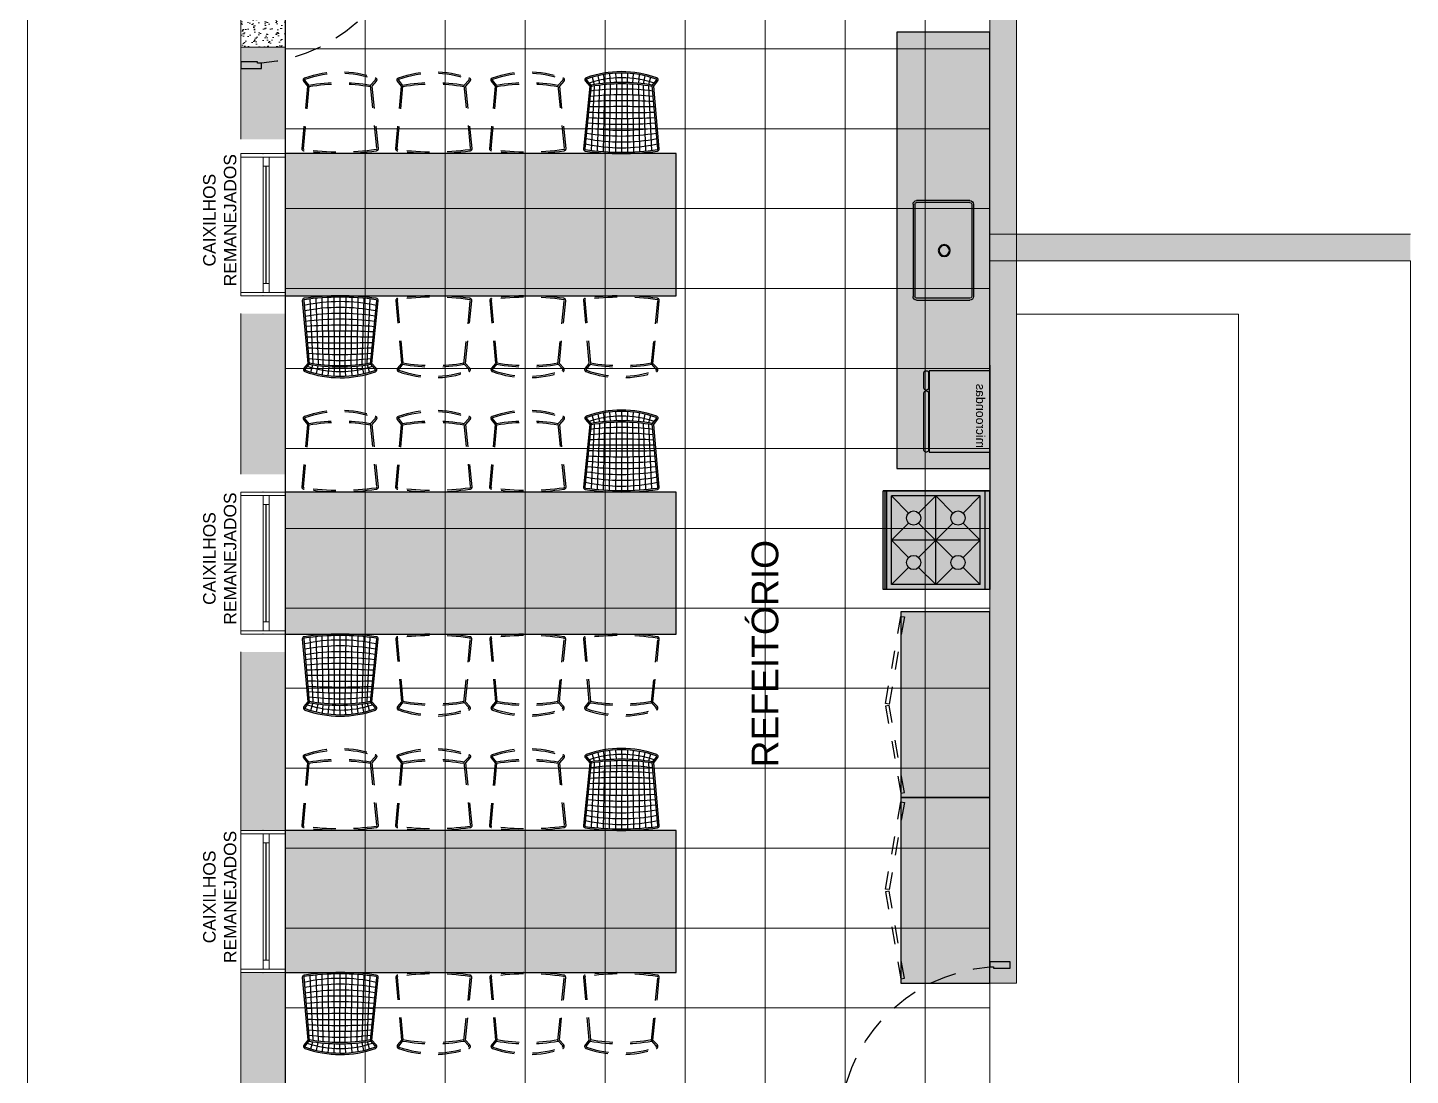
# Model space of a CAD drawing. Header units: metres. Extents: x 512 to 829, y -209 to 245.
# Drawn here: x 805.48 to 813.26, y -92.53 to -86.63 of the extents above; entities that cross this region are included whole.
import ezdxf

# ---------------------------------------------------------------- set-up
doc = ezdxf.new("R2010")
doc.units = ezdxf.units.M
doc.header["$LTSCALE"] = 0.508
doc.set_wipeout_variables(frame=1)
doc.header["$PDSIZE"] = -2
for name, pattern in [('DASHED2', [0.375, 0.25, -0.125]), ('HIDDEN', [0.375, 0.25, -0.125]), ('HIDDEN2', [0.1875, 0.125, -0.0625])]:
    doc.linetypes.add(name, pattern=pattern)
doc.layers.get('0').update_dxf_attribs({"lineweight": 15})
for name, color, linetype in [('ARQ-BANCADA', 2, 'Continuous'), ('ARQ-LOUÇA', 1, 'Continuous'), ('CAIXILHOS', 2, 'Continuous'), ('CI-COTAS', 160, 'Continuous'), ('MB-ARQ-MOBILIÁRIO 02', 2, 'Continuous'), ('MB-ARQ-MOBILIÁRIO-CADEIRAS', 7, 'Continuous'), ('MB-ARQ-MOBILIÁRIO-EQUIPAMENTO', 21, 'Continuous'), ('MB-ARQ-MOBILIÁRIO-EQUIPAMENTO-HATCH', 253, 'Continuous'), ('MB-ARQ-MOBILIÁRIO-PROJEÇÃO', 1, 'HIDDEN2'), ('MB-ARQ-MOBILIÁRIO-TEXTO', 250, 'Continuous'), ('MB-ARQ-MOBILIÁRIO-TEXTO 1', 1, 'Continuous'), ('MB-ARQ-PORTA-PROJEÇÃO ABERTURA', 1, 'HIDDEN'), ('MB-ARQ-SANITÁRIO-HATCH', 255, 'Continuous'), ('MB-ARQ-SANITÁRIO-LOUÇA EXISTENTE', 21, 'Continuous'), ('MB-ARQ-SANITÁRIO-PORTA', 2, 'Continuous'), ('Piso', 4, 'Continuous')]:
    doc.layers.add(name, color=color, linetype=linetype)
for name, color, linetype, lineweight in [('ARQ-HATCH', 7, 'Continuous', 15), ('Hachura', 251, 'Continuous', 0), ('None', 7, 'Continuous', 5), ('NãoImprimir', 7, 'Continuous', 5), ('Peitoris', 2, 'Continuous', 5), ('Telhado-Princ', 7, 'Continuous', 5), ('TEXTO', 7, 'Continuous', 15)]:
    doc.layers.add(name, color=color, linetype=linetype, lineweight=lineweight)
doc.layers.add('MB-ARQ-MOBILIÁRIO-BP BRANCO', color=7, linetype='Continuous', true_color=0xebece5)
doc.layers.add('MB-ARQ-MOBILIÁRIO-CADEIRAS-05', color=7, linetype='Continuous', true_color=0x273c7a)
doc.styles.add('Arial', font='arial.ttf')
doc.styles.add('MB', font='arial.ttf')

# ---------------------------------------------------------------- blocks, each defined once
blk = doc.blocks.new('FOGÃO')
at = {"layer": 'ARQ-HATCH', "linetype": 'Continuous', "lineweight": 0}
h = blk.add_hatch(color=0, dxfattribs=at)
h.dxf.hatch_style = 1
h.paths.add_polyline_path([(0, 0.2775), (0.6, 0.2775), (0.6, -0.2775), (0, -0.2775)])
at = {"layer": 'ARQ-LOUÇA'}
for p, q in [((0, 0.2775), (0, -0.2775)), ((0, 0.2775), (0.6, 0.2775)), ((0.025, 0.2775), (0.025, -0.2775)), ((0.0536, 0.25), (0.1503, 0.1533)), ((0.0536, 0.25), (0.5536, 0.25)), ((0.0536, 0.25), (0.0536, -0.25)), ((0.2069, 0.1533), (0.3036, 0.25)), ((0.3036, 0.25), (0.4003, 0.1533)), ((0.3036, 0.25), (0.3036, -0.25)), ((0.4569, 0.1533), (0.5536, 0.25)), ((0.5536, 0.25), (0.5536, -0.25)), ((0.5786, 0.2775), (0.5786, -0.2775)), ((0.5886, 0.2775), (0.5886, -0.2775)), ((0.6, 0.2775), (0.6, -0.2775)), ((0.0536, 0), (0.1503, 0.0967)), ((0.2069, -0.0967), (0.4003, 0.0967)), ((0.2069, 0.0967), (0.4003, -0.0967)), ((0.4569, 0.0967), (0.5536, 0)), ((0.1503, -0.0967), (0.0536, 0)), ((0.0536, 0), (0.5536, 0)), ((0.5536, 0), (0.4569, -0.0967)), ((0.0536, -0.25), (0.1503, -0.1533)), ((0.3036, -0.25), (0.2069, -0.1533)), ((0.4003, -0.1533), (0.3036, -0.25)), ((0.4569, -0.1533), (0.5536, -0.25)), ((0, -0.2775), (0.6, -0.2775)), ((0.0536, -0.25), (0.5536, -0.25))]:
    blk.add_line(p, q, dxfattribs=at)
blk.add_lwpolyline([(0, 0.2775), (0.6, 0.2775), (0.6, -0.2775), (0, -0.2775)], close=True, dxfattribs=at)
for centre in [(0.1786, 0.125), (0.4286, 0.125), (0.1786, -0.125), (0.4286, -0.125)]:
    blk.add_circle(centre, 0.04, dxfattribs=at)
blk = doc.blocks.new('microondas_pl')
at = {"layer": 'MB-ARQ-MOBILIÁRIO-EQUIPAMENTO-HATCH'}
h = blk.add_hatch(color=256, dxfattribs=at)
h.paths.add_polyline_path([(0, -0.34), (0, 0), (0.458, 0), (0.458, -0.34)])
edge = h.paths.add_edge_path()
edge.add_arc((0.3344, -0.355), 0.01, 360, 450)
edge.add_line((0.3344, -0.345), (0.01, -0.345))
edge.add_arc((0.01, -0.355), 0.01, 90, 180)
edge.add_line((0, -0.355), (0, -0.36))
edge.add_arc((0.01, -0.36), 0.01, 180, 270)
edge.add_line((0.01, -0.37), (0.3344, -0.37))
edge.add_arc((0.3344, -0.36), 0.01, 270, 360)
edge.add_line((0.3444, -0.36), (0.3444, -0.355))
edge = h.paths.add_edge_path()
edge.add_arc((0.3594, -0.355), 0.01, 90, 180)
edge.add_line((0.3494, -0.355), (0.3494, -0.36))
edge.add_arc((0.3594, -0.36), 0.01, 180, 270)
edge.add_line((0.3594, -0.37), (0.448, -0.37))
edge.add_arc((0.448, -0.36), 0.01, 270, 360)
edge.add_line((0.458, -0.36), (0.458, -0.355))
edge.add_arc((0.448, -0.355), 0.01, 0, 90)
edge.add_line((0.448, -0.345), (0.3594, -0.345))
blk.add_lwpolyline([(0, -0.34), (0, 0), (0.458, 0), (0.458, -0.34)], close=True)
for points in [[(0.3444, -0.355, 0.414214), (0.3344, -0.345), (0.01, -0.345, 0.414214), (0, -0.355), (0, -0.36, 0.414214), (0.01, -0.37), (0.3344, -0.37, 0.414214), (0.3444, -0.36)], [(0.3594, -0.345, 0.414214), (0.3494, -0.355), (0.3494, -0.36, 0.414214), (0.3594, -0.37), (0.448, -0.37, 0.414214), (0.458, -0.36), (0.458, -0.355, 0.414214), (0.448, -0.345)]]:
    blk.add_lwpolyline(points, format="xyb", close=True)
at = {"layer": 'MB-ARQ-MOBILIÁRIO-TEXTO', "insert": (0.0233, -0.0267), "char_height": 0.05, "width": 0.39035, "attachment_point": 1, "style": 'MB'}
blk.add_mtext('{\\C256;microondas}', dxfattribs=at)
blk = doc.blocks.new('Grupo-1568')
at = {"color": 7, "linetype": 'Continuous', "lineweight": 5}
for points in [[(-0.4, 0.125), (-0.38095, 0.125), (-0.38095, -0.125), (-0.4, -0.125)], [(0.38095, 0.125), (0.4, 0.125), (0.4, -0.125), (0.38095, -0.125)]]:
    blk.add_wipeout(points, dxfattribs=at).dxf.layer = 'None'
at = {"layer": 'None', "color": 7, "linetype": 'Continuous', "lineweight": 5}
for points in [[(-0.4, 0.125), (-0.38095, 0.125), (-0.38095, -0.125), (-0.4, -0.125)], [(0.38095, 0.125), (0.4, 0.125), (0.4, -0.125), (0.38095, -0.125)]]:
    blk.add_lwpolyline(points, close=True, dxfattribs=at)
blk = doc.blocks.new('Grupo-1569')
at = {"layer": 'None', "color": 7}
blk.add_blockref('Grupo-1568', (0, 0), dxfattribs=at)
at = {"layer": 'None', "color": 7, "linetype": 'Continuous', "lineweight": 5}
for p, q in [((-0.4, 0.125), (-0.38095, 0.125)), ((-0.38095, 0.125), (-0.38095, -0.125)), ((0.4, 0.125), (0.38095, 0.125)), ((0.38095, 0.125), (0.38095, -0.125)), ((-0.4, -0.125), (-0.38095, -0.125)), ((0.4, -0.125), (0.38095, -0.125))]:
    blk.add_line(p, q, dxfattribs=at)
blk = doc.blocks.new('Grupo-1570')
at = {"layer": 'None', "color": 7, "linetype": 'Continuous', "lineweight": 5}
for p, q in [((-0.38095, 0.034925), (-0.38095, 0)), ((0.38095, 0.034925), (0.38095, 0))]:
    blk.add_line(p, q, dxfattribs=at)
blk = doc.blocks.new('Grupo-1571')
at = {"color": 7, "linetype": 'Continuous', "lineweight": 5}
for points in [[(-0.38095, 0.034925), (-0.33015, 0.034925), (-0.33015, 0), (-0.38095, 0)], [(0.33015, 0.034925), (0.38095, 0.034925), (0.38095, 0), (0.33015, 0)]]:
    blk.add_wipeout(points, dxfattribs=at).dxf.layer = 'None'
at = {"layer": 'None', "color": 7, "linetype": 'Continuous', "lineweight": 5}
for points in [[(-0.38095, 0.034925), (-0.33015, 0.034925), (-0.33015, 0), (-0.38095, 0)], [(0.33015, 0.034925), (0.38095, 0.034925), (0.38095, 0), (0.33015, 0)]]:
    blk.add_lwpolyline(points, close=True, dxfattribs=at)
blk = doc.blocks.new('Grupo-1572')
at = {"layer": 'None', "color": 7}
blk.add_blockref('Grupo-1570', (0, 0), dxfattribs=at)
at = {"color": 7, "linetype": 'Continuous', "lineweight": 5}
blk.add_wipeout([(-0.33015, 0.034925), (0.33015, 0.034925), (0.33015, 0), (-0.33015, 0)], dxfattribs=at).dxf.layer = 'None'
at = {"layer": 'None', "color": 7, "linetype": 'Continuous', "lineweight": 5}
blk.add_lwpolyline([(-0.33015, 0.034925), (0.33015, 0.034925), (0.33015, 0), (-0.33015, 0)], close=True, dxfattribs=at)
at = {"layer": 'None', "color": 7}
blk.add_blockref('Grupo-1571', (0, 0), dxfattribs=at)
at = {"layer": 'None', "color": 7, "linetype": 'Continuous', "lineweight": 5}
for p, q in [((-0.38095, 0.034925), (-0.33015, 0.034925)), ((-0.38095, 0), (-0.33015, 0)), ((-0.33015, 0.034925), (-0.33015, 0)), ((0.38095, 0.034925), (0.33015, 0.034925)), ((0.33015, 0.034925), (0.33015, 0)), ((0.38095, 0), (0.33015, 0))]:
    blk.add_line(p, q, dxfattribs=at)
blk = doc.blocks.new('Grupo-1573')
at = {"color": 7, "linetype": 'Continuous', "lineweight": 9}
blk.add_wipeout([(-0.3301, 0.0181), (0.3301, 0.0181), (0.3301, 0.0168), (-0.3301, 0.0168)], dxfattribs=at).dxf.layer = 'None'
blk = doc.blocks.new('Grupo-1574')
at = {"layer": 'None', "color": 7}
blk.add_blockref('Grupo-1573', (0, 0), dxfattribs=at)
at = {"layer": 'None', "color": 7, "linetype": 'Continuous', "lineweight": 25}
for p, q in [((-0.3301, 0.0181), (0.3301, 0.0181)), ((-0.3301, 0.0168), (0.3301, 0.0168))]:
    blk.add_line(p, q, dxfattribs=at)
blk = doc.blocks.new('Grupo-1575')
at = {"layer": 'None', "color": 7, "linetype": 'Continuous', "lineweight": 20}
for p, q in [((0.4, 0.125), (-0.4, 0.125)), ((0.4, -0.125), (-0.4, -0.125))]:
    blk.add_line(p, q, dxfattribs=at)
blk = doc.blocks.new('Window (2D)-142')
at = {"color": 7, "linetype": 'Continuous', "lineweight": 5}
blk.add_wipeout([(-0.4, 0.125), (0.4, 0.125), (0.4, -0.125), (-0.4, -0.125)], dxfattribs=at).dxf.layer = 'None'
at = {"layer": 'None', "color": 7}
blk.add_blockref('Grupo-1569', (0, 0), dxfattribs=at)
at = {"layer": 'None', "color": 7, "linetype": 'Continuous', "lineweight": 5}
for p, q in [((-0.4, 0.125), (0.4, 0.125)), ((-0.4, -0.125), (0.4, -0.125))]:
    blk.add_line(p, q, dxfattribs=at)
at = {"layer": 'NãoImprimir', "linetype": 'Continuous'}
for p in [(-0.4, 0), (0.4, 0)]:
    blk.add_point(p, dxfattribs=at)
at = {"layer": 'Peitoris'}
blk.add_blockref('Grupo-1572', (0, 0), dxfattribs=at)
blk.add_blockref('Grupo-1574', (0, 0), dxfattribs=at)
at = {"layer": 'Telhado-Princ'}
blk.add_blockref('Grupo-1575', (0, 0), dxfattribs=at)
blk = doc.blocks.new('cuba_coz_34x56')
at = {"layer": 'MB-ARQ-SANITÁRIO-HATCH'}
h = blk.add_hatch(color=256, dxfattribs=at)
h.paths.add_polyline_path([(0.27, -0.02, 0.414214), (0.26, -0.01), (-0.26, -0.01, 0.414214), (-0.27, -0.02), (-0.27, -0.32, 0.414214), (-0.26, -0.33), (0.26, -0.33, 0.414214), (0.27, -0.32)])
h.paths.add_polyline_path([(0.0351, -0.1758, -1), (-0.0321, -0.1758, -1)], flags=16)
h.paths.add_polyline_path([(0.0301, -0.1758, -1), (-0.0271, -0.1758, -1)], flags=0)
for p, q in [((-0.26, 0), (0.26, 0)), ((-0.28, -0.32), (-0.28, -0.02)), ((-0.27, -0.32), (-0.27, -0.02)), ((-0.26, -0.01), (0.26, -0.01)), ((0.27, -0.32), (0.27, -0.02)), ((0.28, -0.02), (0.28, -0.32)), ((-0.26, -0.33), (0.26, -0.33)), ((-0.26, -0.34), (0.26, -0.34))]:
    blk.add_line(p, q)
for radius in [0.0336, 0.0286]:
    blk.add_circle((0.0015, -0.1758), radius)
for centre, radius, start, end in [((-0.26, -0.02), 0.02, 90, 180), ((0.26, -0.02), 0.02, 0, 90), ((-0.26, -0.02), 0.01, 90, 180), ((0.26, -0.02), 0.01, 0, 90), ((-0.26, -0.32), 0.02, 180, 270), ((-0.26, -0.32), 0.01, 180, 270), ((0.26, -0.32), 0.01, 270, 0), ((0.26, -0.32), 0.02, 270, 0)]:
    blk.add_arc(centre, radius, start, end)
blk = doc.blocks.new('A$C282815B9')
h = blk.add_hatch(color=253)
h.dxf.hatch_style = 1
edge = h.paths.add_edge_path()
edge.add_arc((-0.2239, 0.0295), 0.0135, 174.26034, 261.83461)
edge.add_arc((-0.0001, 1.5891), 1.5891, 261.83461, 278.17077)
edge.add_arc((0.2239, 0.0295), 0.0135, 278.17077, 365.07961)
edge.add_line((0.2373, 0.0307), (0.2024, 0.423))
edge.add_line((0.2024, 0.423), (0.2268, 0.4535))
edge.add_arc((0.2163, 0.4619), 0.0135, 321.34019, 430.27712)
edge.add_arc((-0.0001, -0.1415), 0.6545, 70.27712, 109.61139)
edge.add_arc((-0.2152, 0.4623), 0.0135, 109.61139, 222.13288)
edge.add_line((-0.2252, 0.4533), (-0.1979, 0.423))
edge.add_line((-0.1979, 0.423), (-0.2373, 0.0308))
edge = h.paths.add_edge_path(flags=16)
edge.add_arc((-0.2239, 0.0295), 0.0045, 174.26034, 261.83461)
edge.add_arc((-0.0001, 1.5891), 1.5801, 261.83461, 278.17077)
edge.add_arc((0.2239, 0.0295), 0.0045, 278.17077, 365.07961)
edge.add_line((0.2283, 0.0299), (0.1931, 0.4258))
edge.add_line((0.1931, 0.4258), (0.2198, 0.4591))
edge.add_arc((0.2163, 0.4619), 0.0045, 321.34019, 430.27712)
edge.add_arc((-0.0001, -0.1415), 0.6455, 70.27712, 109.61139)
edge.add_arc((-0.2152, 0.4623), 0.0045, 109.61139, 222.13288)
edge.add_line((-0.2186, 0.4593), (-0.1885, 0.4261))
edge.add_line((-0.1885, 0.4261), (-0.2283, 0.0299))
edge = h.paths.add_edge_path(flags=0)
edge.add_arc((0.0005, 1.0776), 1.0408, 259.65704, 280.29179, ccw=False)
edge.add_line((-0.1864, 0.0537), (-0.1696, 0.4232))
edge.add_arc((0.0023, -0.6794), 1.1159, 81.37925, 98.85921, ccw=False)
edge.add_line((0.1696, 0.4239), (0.1864, 0.0535))
edge = h.paths.add_edge_path(flags=0)
edge.add_line((-0.1482, 0.0828), (-0.1373, 0.3977))
edge.add_arc((0.002, -1.0826), 1.4868, 84.78035, 95.37879, ccw=False)
edge.add_line((0.1373, 0.3981), (0.1482, 0.0827))
edge.add_arc((0.0007, 1.265), 1.1915, 262.82339, 277.11225, ccw=False)
edge = h.paths.add_edge_path(flags=0)
edge.add_line((-0.1114, 0.1145), (-0.1073, 0.3648))
edge.add_arc((0.0018, -1.7895), 2.157, 87.19711, 92.89788, ccw=False)
edge.add_line((0.1073, 0.3649), (0.1114, 0.1152))
edge.add_arc((-0.0046, 1.4601), 1.3498, 265.46305, 274.92725, ccw=False)
edge = h.paths.add_edge_path(flags=0)
edge.add_line((0.0734, 0.1485), (0.0709, 0.3301))
edge.add_arc((0.0014, -3.4359), 3.7667, 88.94366, 91.09927)
edge.add_line((-0.0709, 0.3301), (-0.0734, 0.1486))
edge.add_arc((0.0011, 1.8989), 1.7519, 267.56209, 272.3654)
edge = h.paths.add_edge_path(flags=0)
edge.add_line((-0.035, 0.184), (-0.0334, 0.294))
edge.add_arc((0.0002, -12.5231), 12.8171, 89.83781, 90.15018, ccw=False)
edge.add_line((0.0365, 0.294), (0.0369, 0.184))
edge.add_arc((0.0014, 2.5472), 2.3634, 269.11731, 270.8625, ccw=False)
edge = h.paths.add_edge_path(flags=0)
edge.add_line((-0.1704, 0.4322), (-0.1752, 0.4498))
edge.add_arc((0.0017, -0.1641), 0.6389, 74.21793, 106.07128, ccw=False)
edge.add_line((0.1754, 0.4507), (0.1705, 0.4329))
edge.add_arc((0.0023, -0.6794), 1.1249, 81.39759, 98.8278)
edge = h.paths.add_edge_path(flags=0)
edge.add_line((0.1955, 0.4288), (0.2198, 0.4591))
edge.add_arc((0.2163, 0.4619), 0.0045, 321.34019, 430.27712)
edge.add_arc((-0.0001, -0.1415), 0.6455, 70.27712, 109.61139)
edge.add_arc((-0.257, 0.4368), 0.0501, -12.92525, 36.39086, ccw=False)
edge.add_arc((0.0023, -0.6794), 1.1249, 80.10785, 100.78594, ccw=False)
h = blk.add_hatch(color=253)
h.dxf.hatch_style = 1
h.paths.add_polyline_path([(-0.191, 0.4288), (-0.1885, 0.4261), (-0.1891, 0.42, -0.086394), (0.1937, 0.42), (0.1931, 0.4258), (0.1955, 0.4288, 0.08654)])
at = {"layer": 'MB-ARQ-MOBILIÁRIO-CADEIRAS', "color": 0}
for p, q in [((-0.1828, 0.4776), (-0.1704, 0.4322)), ((-0.1472, 0.487), (-0.1369, 0.4369)), ((-0.1115, 0.4943), (-0.1065, 0.4403)), ((-0.0694, 0.4342), (-0.0754, 0.0108)), ((-0.0745, 0.4997), (-0.0697, 0.4432)), ((-0.0313, 0.436), (-0.0376, 0.0094)), ((-0.0362, 0.503), (-0.0316, 0.445)), ((0.0023, 0.4365), (0, 0.009)), ((0.0008, 0.504), (0.0022, 0.4455)), ((0.0358, 0.436), (0.0377, 0.0095)), ((0.0377, 0.5029), (0.0359, 0.445)), ((0.0694, 0.4345), (0.0754, 0.0108)), ((0.0745, 0.4997), (0.0697, 0.4435)), ((0.1115, 0.4943), (0.1065, 0.4407)), ((0.1472, 0.487), (0.137, 0.4374)), ((0.1828, 0.4775), (0.1705, 0.4329)), ((-0.1696, 0.4232), (-0.1879, 0.0202)), ((-0.1363, 0.4279), (-0.1505, 0.0162)), ((-0.1062, 0.4312), (-0.113, 0.013)), ((0.1062, 0.4317), (0.113, 0.0131)), ((0.1363, 0.4284), (0.1505, 0.0162)), ((0.1696, 0.4239), (0.1879, 0.0202))]:
    blk.add_line(p, q, dxfattribs=at)
at = {"layer": 'MB-ARQ-MOBILIÁRIO-CADEIRAS'}
for points in [[(-0.2373, 0.0308, 0.401867), (-0.2258, 0.0161, 0.071401), (0.2258, 0.0161, 0.398499), (0.2373, 0.0307), (0.2024, 0.423), (0.2268, 0.4535, 0.514686), (0.2208, 0.4746, 0.173333), (-0.2198, 0.475, 0.534632), (-0.2252, 0.4533), (-0.1979, 0.423)], [(-0.2283, 0.0299, 0.401867), (-0.2245, 0.025, 0.071401), (0.2245, 0.025, 0.398499), (0.2283, 0.0299), (0.1931, 0.4258), (0.2198, 0.4591, 0.514686), (0.2178, 0.4661, 0.173333), (-0.2167, 0.4666, 0.534632), (-0.2186, 0.4593), (-0.1885, 0.4261)]]:
    blk.add_lwpolyline(points, format="xyb", close=True, dxfattribs=at)
at = {"layer": 'MB-ARQ-MOBILIÁRIO-CADEIRAS', "color": 0}
for centre, radius, start, end in [((0.0017, -0.1641), 0.6389, 71.38862, 108.61827), ((0.0018, -1.7895), 2.157, 84.75076, 95.24252), ((0.002, -1.0826), 1.4868, 82.49746, 97.49845), ((0.0026, 10.3542), 10.097, 268.82016, 271.16506), ((0.0002, -12.5231), 12.8171, 89.08434, 90.90358), ((0.0014, -3.4359), 3.7667, 86.94635, 93.04426), ((0.0014, 2.5472), 2.3634, 264.82273, 275.15711), ((0.0017, 3.9802), 3.7597, 266.79346, 273.18907), ((0.0007, 1.265), 1.1915, 259.23708, 280.7348), ((-0.0046, 1.4601), 1.3498, 260.88003, 279.55699), ((0.0011, 1.8989), 1.7519, 262.90712, 277.07005), ((0.0005, 1.0776), 1.0408, 257.48038, 282.48889)]:
    blk.add_arc(centre, radius, start, end, dxfattribs=at)
at = {"layer": 'MB-ARQ-MOBILIÁRIO-CADEIRAS'}
for radius, start, end in [(1.1249, 80.10785, 99.89197), (1.1159, 80.12522, 99.87612)]:
    blk.add_arc((0.0023, -0.6794), radius, start, end, dxfattribs=at)
blk = doc.blocks.new('PORTA BAN 60CM')
for points in [[(-0.024, 0.7996), (-0.042, 0.7996), (-0.042, 0.096), (-0.024, 0.096)], [(-0.776, 0.078), (-0.77, 0.078), (-0.77, 0), (-0.8, 0), (-0.8, 0.096), (-0.776, 0.096)], [(-0.03, 0.078), (-0.03, 0), (0, 0), (0, 0.096), (-0.024, 0.096), (-0.024, 0.078)]]:
    blk.add_lwpolyline(points, close=True)
at = {"layer": 'MB-ARQ-PORTA-PROJEÇÃO ABERTURA'}
blk.add_arc((-0.0143, 0.0356), 0.7641, 90.72837, 175.466, dxfattribs=at)
blk = doc.blocks.new('A$C64F2003B')
at = {"layer": 'MB-ARQ-MOBILIÁRIO-CADEIRAS', "color": 10, "linetype": 'DASHED2'}
for points in [[(0.434, 0, 0.401867), (0.4472, 0.0104, 0.071401), (0.4472, 0.4167, 0.398499), (0.4341, 0.4271), (0.081, 0.3957), (0.0536, 0.4177, 0.514686), (0.0346, 0.4123, 0.173333), (0.0342, 0.0158, 0.534632), (0.0538, 0.0108), (0.081, 0.0355)], [(0.4348, 0.0081, 0.401867), (0.4392, 0.0115, 0.071401), (0.4392, 0.4156, 0.398499), (0.4348, 0.4191), (0.0785, 0.3874), (0.0485, 0.4113, 0.514686), (0.0422, 0.4096, 0.173333), (0.0418, 0.0185, 0.534632), (0.0483, 0.0168), (0.0782, 0.0439)]]:
    blk.add_lwpolyline(points, format="xyb", close=True, dxfattribs=at)
for radius, start, end in [(1.0124, 170.10785, 189.89197), (1.0043, 170.12522, 189.87612)]:
    blk.add_arc((1.0732, 0.2156), radius, start, end, dxfattribs=at)

msp = doc.modelspace()

# ---------------------------------------------------------------- hatches: boundary and pattern name
h = msp.add_hatch(color=253)
h.dxf.hatch_style = 1
h.paths.add_polyline_path([(809.1296, -91.1492), (806.9296, -91.1492), (806.9296, -91.9492), (809.1296, -91.9492)])
at = {"layer": 'Hachura', "linetype": 'Continuous', "lineweight": 0, "true_color": 0x000000}
h = msp.add_hatch(dxfattribs=at)
h.set_pattern_fill('AR-SAND', color=18, scale=0.001, angle=90, double=1)
h.set_pattern_definition([(127.5, (830.88072, 153.713484), (-0.048941324, -0.001600031), [0, -0.038608, 0, -0.04318, 0, -0.041275]), (97.5, (830.88072, 153.713484), (-0.07168251, 0.044952328), [0, -0.020828, 0, -0.034798, 0, -0.013335]), (57.5, (830.88072, 153.68224), (-0.0001437185, 0.079099237), [0, -0.0127, 0, -0.04572, 0, -0.05969]), (47.5, (830.88072, 153.68224), (-0.022292932, 0.076355645), [0, -0.00635, 0, -0.029972, 0, -0.03429])])
h.paths.add_polyline_path([(806.9296, -86.7392), (806.9296, -85.8992), (806.6796, -85.8992), (806.6796, -86.7392)])
at = {"layer": 'Hachura', "linetype": 'Continuous', "lineweight": 0}
h = msp.add_hatch(dxfattribs=at)
h.set_pattern_fill('_USER', color=256, scale=0.45, angle=90, double=1, pattern_type=0)
h.set_pattern_definition([(90, (806.9296, -85.8492), (-0.45, 3e-17), []), (180, (806.9296, -85.8492), (-6e-17, -0.45), [])])
h.paths.add_polyline_path([(806.9296, -92.9492), (806.9296, -85.8492), (810.8936, -85.8492), (810.8936, -92.9492)])
at = {"layer": 'Hachura', "linetype": 'Continuous', "lineweight": 0, "true_color": 0x000000}
h = msp.add_hatch(dxfattribs=at)
h.set_pattern_fill('AR-SAND', color=18, scale=0.001, angle=90, double=1)
h.set_pattern_definition([(127.5, (830.88072, 139.053484), (-0.048941324, -0.001600031), [0, -0.038608, 0, -0.04318, 0, -0.041275]), (97.5, (830.88072, 139.053484), (-0.07168251, 0.044952328), [0, -0.020828, 0, -0.034798, 0, -0.013335]), (57.5, (830.88072, 139.02224), (-0.0001437185, 0.079099237), [0, -0.0127, 0, -0.04572, 0, -0.05969]), (47.5, (830.88072, 139.02224), (-0.022292932, 0.076355645), [0, -0.00635, 0, -0.029972, 0, -0.03429])])
h.paths.add_polyline_path([(810.3707, -86.6548), (810.3707, -89.1126), (810.8934, -89.1126), (810.8938, -86.6548)])
at = {"layer": 'MB-ARQ-MOBILIÁRIO-BP BRANCO'}
h = msp.add_hatch(color=256, dxfattribs=at)
h.dxf.hatch_style = 1
h.paths.add_polyline_path([(810.3936, -89.9192), (810.3936, -90.9642), (810.8936, -90.9642), (810.8936, -89.9192)])
h = msp.add_hatch(color=256, dxfattribs=at)
h.dxf.hatch_style = 1
h.paths.add_polyline_path([(810.3936, -90.9642), (810.3936, -92.0092), (810.8936, -92.0092), (810.8936, -90.9642)])

# ---------------------------------------------------------------- linework, layer by layer
at = {"layer": 'ARQ-BANCADA'}
msp.add_lwpolyline([(810.3707, -86.6548), (810.3707, -89.1126), (810.8934, -89.1126), (810.8938, -86.6548), (810.3707, -86.6548)], dxfattribs=at)
at = {"layer": 'Hachura', "color": 8, "linetype": 'Continuous', "lineweight": 0}
for points in [[(810.8936, -84.5443), (811.0436, -84.5443), (810.8936, -92.0092), (811.0436, -92.0092)], [(806.6796, -86.7392), (806.9296, -86.7392), (806.6796, -87.2582), (806.9296, -87.2582)], [(813.2607, -87.7927), (813.2607, -87.9427), (810.8936, -87.7927), (810.8936, -87.9427)], [(806.6796, -88.2392), (806.9296, -88.2392), (806.6796, -89.1442), (806.9296, -89.1442)], [(806.6796, -90.1442), (806.9296, -90.1442), (806.6796, -95.9492), (806.9296, -95.9492)]]:
    msp.add_solid(points, dxfattribs=at)
at = {"layer": 'MB-ARQ-MOBILIÁRIO 02'}
for p, q in [((809.1296, -88.1392), (809.1296, -87.3392)), ((810.8936, -88.5292), (810.8936, -89.3292)), ((809.1296, -90.0442), (809.1296, -89.2442)), ((806.9296, -89.3442), (806.9296, -90.1442)), ((809.1296, -91.9492), (809.1296, -91.1492))]:
    msp.add_line(p, q, dxfattribs=at)
for points in [[(810.3936, -89.9192), (810.3936, -90.9642), (810.8936, -90.9642), (810.8936, -89.9192)], [(810.3936, -90.9642), (810.3936, -92.0092), (810.8936, -92.0092), (810.8936, -90.9642)]]:
    msp.add_lwpolyline(points, close=True, dxfattribs=at)
at = {"layer": 'MB-ARQ-MOBILIÁRIO-PROJEÇÃO'}
for points in [[(810.4133, -89.9477), (810.3269, -90.4376), (810.3072, -90.4341), (810.3936, -89.9442)], [(810.4133, -90.9357), (810.3269, -90.4458), (810.3072, -90.4492), (810.3936, -90.9392)], [(810.4133, -90.9927), (810.3269, -91.4826), (810.3072, -91.4791), (810.3936, -90.9892)], [(810.4133, -91.9807), (810.3269, -91.4908), (810.3072, -91.4942), (810.3936, -91.9842)]]:
    msp.add_lwpolyline(points, close=True, dxfattribs=at)
at = {"layer": 'None', "color": 7, "linetype": 'Continuous', "lineweight": 18}
for p, q in [((805.4796, -73.0266), (805.4796, -105.8992)), ((811.0436, -84.5443), (811.0436, -92.0092)), ((806.6796, -86.7392), (806.6796, -87.2582)), ((806.9296, -86.7392), (806.9296, -87.2582)), ((810.8936, -87.7927), (810.8936, -92.0092)), ((806.6796, -88.2392), (806.6796, -89.1442)), ((806.9296, -88.2392), (806.9296, -89.1442)), ((810.8936, -92.0092), (810.8936, -90.0657)), ((806.6796, -90.1442), (806.6796, -95.9492)), ((806.9296, -90.1442), (806.9296, -95.9492)), ((811.0436, -92.0092), (810.8936, -92.0092))]:
    msp.add_line(p, q, dxfattribs=at)
at = {"layer": 'None', "linetype": 'Continuous', "lineweight": 0}
for p, q in [((813.2607, -87.7927), (810.8936, -87.7927)), ((813.2607, -87.9427), (810.8936, -87.9427))]:
    msp.add_line(p, q, dxfattribs=at)
at = {"layer": 'None', "color": 7, "linetype": 'Continuous', "lineweight": 18}
msp.add_lwpolyline([(806.9296, -86.7392), (806.9296, -85.8992), (806.6796, -85.8992), (806.6796, -86.7392)], close=True, dxfattribs=at)
at = {"layer": 'None', "linetype": 'Continuous', "lineweight": 0, "flags": 128}
msp.add_lwpolyline([(811.0436, -88.2435), (812.2936, -88.2435)], dxfattribs=at)
at = {"layer": 'Piso', "linetype": 'Continuous', "lineweight": 0}
msp.add_lwpolyline([(806.9296, -92.9492), (806.9296, -85.8492), (810.8936, -85.8492), (810.8936, -92.9492)], close=True, dxfattribs=at)

# ---------------------------------------------------------------- block references
at = {"layer": 'CAIXILHOS', "color": 254, "rotation": 180}
msp.add_blockref('FOGÃO', (810.8938, -89.5157), dxfattribs=at)
at = {"layer": 'CI-COTAS', "xscale": -1, "rotation": 90}
for p in [(807.4515, -86.8775), (807.9789, -86.8776), (808.5074, -86.8775), (807.4515, -88.7825), (807.9789, -88.7826), (808.5074, -88.7825), (807.4515, -90.6875), (807.9789, -90.6876), (808.5074, -90.6875)]:
    msp.add_blockref('A$C64F2003B', p, dxfattribs=at)
at = {"layer": 'CI-COTAS', "rotation": 90}
for p in [(807.9789, -88.6008), (808.5074, -88.6009), (809.0342, -88.6009), (807.9789, -90.5058), (808.5074, -90.5059), (809.0342, -90.5059), (807.9789, -92.4108), (808.5074, -92.4109), (809.0342, -92.4109)]:
    msp.add_blockref('A$C64F2003B', p, dxfattribs=at)
at = {"layer": 'MB-ARQ-MOBILIÁRIO-CADEIRAS-05', "xscale": 0.9, "yscale": 0.9, "zscale": 0.9}
for p in [(808.8207, -87.3392), (808.8207, -89.2442), (808.8207, -91.1492)]:
    msp.add_blockref('A$C282815B9', p, dxfattribs=at)
at = {"layer": 'MB-ARQ-MOBILIÁRIO-CADEIRAS-05', "xscale": 0.9, "yscale": 0.9, "zscale": 0.9, "rotation": 180}
for p in [(807.2385, -88.1392), (807.2385, -90.0442), (807.2385, -91.9492)]:
    msp.add_blockref('A$C282815B9', p, dxfattribs=at)
at = {"layer": 'MB-ARQ-MOBILIÁRIO-EQUIPAMENTO', "xscale": -1, "rotation": 270}
msp.add_blockref('microondas_pl', (810.8934, -89.0195), dxfattribs=at)
at = {"layer": 'MB-ARQ-SANITÁRIO-LOUÇA EXISTENTE', "xscale": -1, "rotation": 90}
msp.add_blockref('cuba_coz_34x56', (810.4621, -87.8837), dxfattribs=at)
at = {"layer": 'MB-ARQ-SANITÁRIO-PORTA', "xscale": -1.200000000000024, "yscale": 1.200000000000024, "zscale": 1.200000000000024}
for p, rotation in [((806.6796, -85.8992), 270), ((811.0088, -92.8492), 90)]:
    msp.add_blockref('PORTA BAN 60CM', p, dxfattribs=dict(at, rotation=rotation))

# ---------------------------------------------------------------- texts
at = {"layer": 'TEXTO', "lineweight": 0, "insert": (809.5539, -90.1542), "char_height": 0.15, "attachment_point": 2, "rotation": 90, "line_spacing_factor": 0.96736, "style": 'Arial'}
msp.add_mtext('REFEITÓRIO', dxfattribs=at)

# ---------------------------------------------------------------- wipeouts: each hides what was drawn before it
at = {"color": 7, "linetype": 'Continuous', "lineweight": 18}
msp.add_wipeout([(813.1874, -89.7974), (813.2039, -89.8156), (813.2185, -89.8353), (813.2311, -89.8563), (813.2416, -89.8785), (813.2498, -89.9016), (813.2558, -89.9254), (813.2594, -89.9497), (813.2606, -89.9742), (813.2594, -89.9987), (813.2558, -90.023), (813.2498, -90.0468), (813.2416, -90.0699), (813.2311, -90.092), (813.2185, -90.1131), (813.2039, -90.1328), (813.1874, -90.151), (813.1692, -90.1674), (813.1495, -90.1821), (813.1284, -90.1947), (813.1063, -90.2052), (813.0832, -90.2134), (813.0594, -90.2194), (813.0351, -90.223), (813.0106, -90.2242), (812.9861, -90.223), (812.9618, -90.2194), (812.938, -90.2134), (812.9149, -90.2052), (812.8928, -90.1947), (812.8717, -90.1821), (812.852, -90.1674), (812.8338, -90.151), (812.8173, -90.1328), (812.8027, -90.1131), (812.7901, -90.092), (812.7796, -90.0699), (812.7714, -90.0468), (812.7654, -90.023), (812.7618, -89.9987), (812.7606, -89.9742), (812.7618, -89.9497), (812.7654, -89.9254), (812.7714, -89.9016), (812.7796, -89.8785), (812.7901, -89.8563), (812.8027, -89.8353), (812.8173, -89.8156), (812.8338, -89.7974), (812.852, -89.7809), (812.8717, -89.7663), (812.8928, -89.7537), (812.9149, -89.7432), (812.938, -89.7349), (812.9618, -89.729), (812.9861, -89.7254), (813.0106, -89.7242), (813.0351, -89.7254), (813.0594, -89.729), (813.0832, -89.7349), (813.1063, -89.7432), (813.1284, -89.7537), (813.1495, -89.7663), (813.1692, -89.7809)], dxfattribs=at).dxf.layer = 'TEXTO'

# ---------------------------------------------------------------- next in the draw order: linework, layer by layer
at = {"layer": 'None', "linetype": 'Continuous', "lineweight": 0}
msp.add_line((813.2607, -94.5772), (813.2607, -87.9427), dxfattribs=at)
at = {"layer": 'None', "linetype": 'Continuous', "lineweight": 0, "flags": 128}
msp.add_lwpolyline([(812.2936, -88.2435), (812.2936, -94.5772), (813.2607, -94.5772)], dxfattribs=at)

# ---------------------------------------------------------------- next in the draw order: block references
at = {"layer": 'None', "color": 7, "lineweight": 0, "xscale": -1, "rotation": 270}
for p in [(806.8046, -87.7392), (806.8046, -89.6442), (806.8046, -91.5492)]:
    msp.add_blockref('Window (2D)-142', p, dxfattribs=at)

# ---------------------------------------------------------------- next in the draw order: hatches: boundary and pattern name
h = msp.add_hatch(color=253)
h.dxf.hatch_style = 1
h.paths.add_polyline_path([(809.1296, -87.3392), (806.9296, -87.3392), (806.9296, -88.1392), (809.1296, -88.1392)])
h = msp.add_hatch(color=253)
h.dxf.hatch_style = 1
h.paths.add_polyline_path([(809.1296, -89.2442), (806.9296, -89.2442), (806.9296, -90.0442), (809.1296, -90.0442)])

# ---------------------------------------------------------------- next in the draw order: linework, layer by layer
at = {"layer": 'MB-ARQ-MOBILIÁRIO 02'}
for p, q in [((809.1296, -87.3392), (806.9296, -87.3392)), ((806.9296, -87.3392), (806.9296, -88.1392)), ((806.9296, -88.1392), (809.1296, -88.1392)), ((809.1296, -89.2442), (806.9296, -89.2442)), ((806.9296, -89.2442), (806.9296, -90.0442)), ((806.9296, -90.0442), (809.1296, -90.0442)), ((809.1296, -91.1492), (806.9296, -91.1492)), ((806.9296, -91.1492), (806.9296, -91.9492)), ((806.9296, -91.9492), (809.1296, -91.9492))]:
    msp.add_line(p, q, dxfattribs=at)

# ---------------------------------------------------------------- next in the draw order: texts
at = {"layer": 'MB-ARQ-MOBILIÁRIO-TEXTO 1', "char_height": 0.07, "width": 0.8, "attachment_point": 2, "rotation": 90, "style": 'MB'}
for insert in [(806.4672, -87.7137), (806.4672, -89.6187), (806.4672, -91.5237)]:
    msp.add_mtext('CAIXILHOS REMANEJADOS', dxfattribs=dict(at, insert=insert))

doc.saveas('drawing.dxf')
